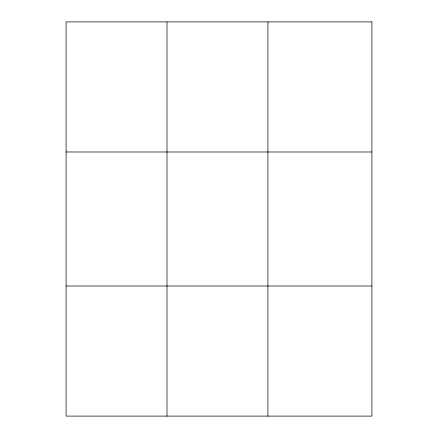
<?xml version="1.0" encoding="UTF-8"?>
<svg xmlns="http://www.w3.org/2000/svg" width="438" height="438" viewBox="0 0 438 438"><rect width="100%" height="100%" fill="white"/><g stroke="black" fill="none" stroke-linecap="round" stroke-linejoin="round"><path stroke-width="0.66" d="M167.009 21.9L167.009 416.1M267.93 21.9L267.93 416.1M66.089 151.986L371.911 151.986M66.089 286.014L371.911 286.014M371.911 21.9L371.911 416.1L66.089 416.1L66.089 21.9L371.911 21.9"/></g></svg>
